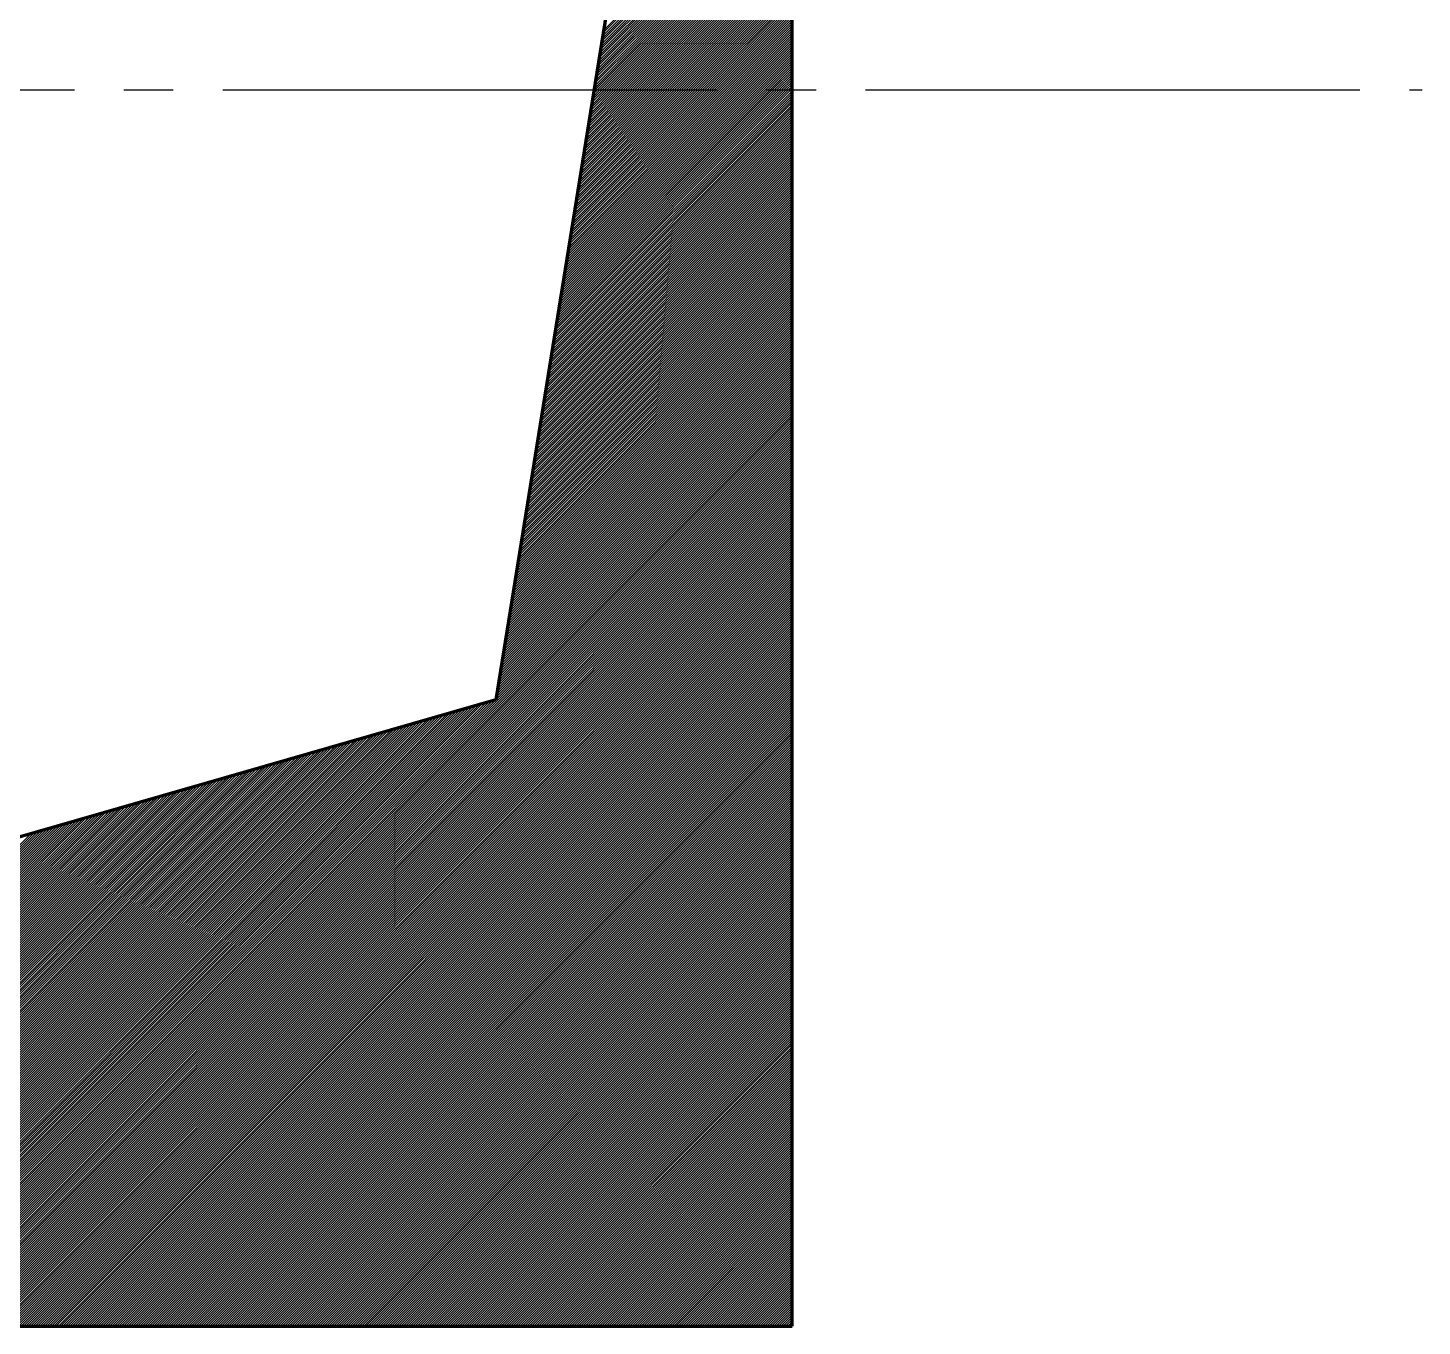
# Model space of a CAD drawing. Header units: millimetres. Extents: x -14850 to 14850, y -10500 to 10500.
# Drawn here: x -10658.8 to -10574.2, y -4525.2 to -4446.4 of the extents above; entities that cross this region are included whole.
import ezdxf

# ---------------------------------------------------------------- set-up
doc = ezdxf.new("R2010")
doc.units = ezdxf.units.MM
doc.linetypes.add('EB_DASHDOT', pattern=[39, 30, -3, 3, -3])
for name, color, linetype, lineweight in [('CAXA0', 7, 'Continuous', 70), ('CAXA1', 1, 'EB_DASHDOT', 25), ('CAXA5', 4, 'Continuous', 25)]:
    doc.layers.add(name, color=color, linetype=linetype, lineweight=lineweight)

# ---------------------------------------------------------------- blocks, each defined once
blk = doc.blocks.new('CAXBLOCK843')
at = {"layer": 'CAXA0', "color": 0, "linetype": 'Continuous', "lineweight": 25}
for p, q in [((-10623.863, -4446.72), (-10612.378, -4435.234)), ((-10623.836, -4446.552), (-10612.378, -4435.093)), ((-10624.026, -4447.731), (-10612.378, -4436.083)), ((-10623.999, -4447.562), (-10612.378, -4435.942)), ((-10623.972, -4447.394), (-10612.378, -4435.8)), ((-10623.944, -4447.225), (-10612.378, -4435.659)), ((-10623.917, -4447.057), (-10612.378, -4435.517)), ((-10623.89, -4446.888), (-10612.378, -4435.376)), ((-10624.188, -4448.741), (-10612.378, -4436.931)), ((-10624.161, -4448.573), (-10612.378, -4436.79)), ((-10624.134, -4448.405), (-10612.378, -4436.649)), ((-10624.107, -4448.236), (-10612.378, -4436.507)), ((-10624.08, -4448.068), (-10612.378, -4436.366)), ((-10624.053, -4447.899), (-10612.378, -4436.224)), ((-10624.35, -4449.752), (-10612.378, -4437.78)), ((-10624.323, -4449.584), (-10612.378, -4437.639)), ((-10624.296, -4449.415), (-10612.378, -4437.497)), ((-10624.269, -4449.247), (-10612.378, -4437.356)), ((-10624.242, -4449.078), (-10612.378, -4437.214)), ((-10624.215, -4448.91), (-10612.378, -4437.073)), ((-10624.404, -4450.089), (-10612.378, -4438.063)), ((-10624.377, -4449.921), (-10612.378, -4437.921)), ((-10624.337, -4450.163), (-10612.378, -4438.204)), ((-10624.195, -4450.163), (-10612.378, -4438.346)), ((-10624.054, -4450.163), (-10612.378, -4438.487)), ((-10623.912, -4450.163), (-10612.378, -4438.629)), ((-10623.771, -4450.163), (-10612.378, -4438.77)), ((-10623.629, -4450.163), (-10612.378, -4438.911)), ((-10623.488, -4450.163), (-10612.378, -4439.053)), ((-10623.347, -4450.163), (-10612.378, -4439.194)), ((-10623.205, -4450.163), (-10612.378, -4439.336)), ((-10623.064, -4450.163), (-10612.378, -4439.477)), ((-10622.922, -4450.163), (-10612.378, -4439.618)), ((-10622.781, -4450.163), (-10612.378, -4439.76)), ((-10622.64, -4450.163), (-10612.378, -4439.901)), ((-10622.498, -4450.163), (-10612.378, -4440.043)), ((-10622.357, -4450.163), (-10612.378, -4440.184)), ((-10622.215, -4450.163), (-10612.378, -4440.326)), ((-10622.074, -4450.163), (-10612.378, -4440.467)), ((-10621.932, -4450.163), (-10612.378, -4440.608)), ((-10621.791, -4450.163), (-10612.378, -4440.75)), ((-10621.65, -4450.163), (-10612.378, -4440.891)), ((-10621.508, -4450.163), (-10612.378, -4441.033)), ((-10621.367, -4450.163), (-10612.378, -4441.174)), ((-10621.225, -4450.163), (-10612.378, -4441.316)), ((-10621.084, -4450.163), (-10612.378, -4441.457)), ((-10620.942, -4450.163), (-10612.378, -4441.598)), ((-10620.801, -4450.163), (-10612.378, -4441.74)), ((-10620.66, -4450.163), (-10612.378, -4441.881)), ((-10620.518, -4450.163), (-10612.378, -4442.023)), ((-10620.377, -4450.163), (-10612.378, -4442.164)), ((-10620.235, -4450.163), (-10612.378, -4442.305)), ((-10620.094, -4450.163), (-10612.378, -4442.447)), ((-10619.953, -4450.163), (-10612.378, -4442.588)), ((-10619.811, -4450.163), (-10612.378, -4442.73)), ((-10619.67, -4450.163), (-10612.378, -4442.871)), ((-10619.528, -4450.163), (-10612.378, -4443.013)), ((-10619.387, -4450.163), (-10612.378, -4443.154)), ((-10619.245, -4450.163), (-10612.378, -4443.295)), ((-10619.104, -4450.163), (-10612.378, -4443.437)), ((-10618.963, -4450.163), (-10612.378, -4443.578)), ((-10618.821, -4450.163), (-10612.378, -4443.72)), ((-10618.68, -4450.163), (-10612.378, -4443.861)), ((-10618.538, -4450.163), (-10612.378, -4444.003)), ((-10618.397, -4450.163), (-10612.378, -4444.144)), ((-10618.255, -4450.163), (-10612.378, -4444.285)), ((-10618.114, -4450.163), (-10612.378, -4444.427)), ((-10617.973, -4450.163), (-10612.378, -4444.568)), ((-10617.831, -4450.163), (-10612.378, -4444.71)), ((-10617.69, -4450.163), (-10612.378, -4444.851)), ((-10617.548, -4450.163), (-10612.378, -4444.992)), ((-10617.407, -4450.163), (-10612.378, -4445.134)), ((-10617.266, -4450.163), (-10612.378, -4445.275)), ((-10617.124, -4450.163), (-10612.378, -4445.417)), ((-10616.983, -4450.163), (-10612.378, -4445.558)), ((-10616.841, -4450.163), (-10612.378, -4445.7)), ((-10616.7, -4450.163), (-10612.378, -4445.841)), ((-10616.558, -4450.163), (-10612.378, -4445.982)), ((-10616.417, -4450.163), (-10612.378, -4446.124)), ((-10616.276, -4450.163), (-10612.378, -4446.265)), ((-10616.134, -4450.163), (-10612.378, -4446.407)), ((-10615.993, -4450.163), (-10612.378, -4446.548)), ((-10615.851, -4450.163), (-10612.378, -4446.69)), ((-10615.71, -4450.163), (-10612.378, -4446.831)), ((-10615.568, -4450.163), (-10612.378, -4446.972)), ((-10615.427, -4450.163), (-10612.378, -4447.114)), ((-10615.286, -4450.163), (-10612.378, -4447.255)), ((-10615.144, -4450.163), (-10612.378, -4447.397)), ((-10615.003, -4450.163), (-10612.378, -4447.538)), ((-10614.861, -4450.163), (-10612.378, -4447.679)), ((-10614.72, -4450.163), (-10612.378, -4447.821)), ((-10614.579, -4450.163), (-10612.378, -4447.962)), ((-10614.437, -4450.163), (-10612.378, -4448.104)), ((-10614.296, -4450.163), (-10612.378, -4448.245)), ((-10614.154, -4450.163), (-10612.378, -4448.387)), ((-10614.013, -4450.163), (-10612.378, -4448.528)), ((-10613.871, -4450.163), (-10612.378, -4448.669)), ((-10613.73, -4450.163), (-10612.378, -4448.811)), ((-10613.589, -4450.163), (-10612.378, -4448.952)), ((-10613.447, -4450.163), (-10612.378, -4449.094)), ((-10613.306, -4450.163), (-10612.378, -4449.235)), ((-10613.164, -4450.163), (-10612.378, -4449.377)), ((-10613.023, -4450.163), (-10612.378, -4449.518)), ((-10626.757, -4464.745), (-10612.378, -4450.366)), ((-10626.73, -4464.577), (-10612.378, -4450.225)), ((-10626.703, -4464.408), (-10612.457, -4450.163)), ((-10626.675, -4464.24), (-10612.599, -4450.163)), ((-10626.648, -4464.071), (-10612.74, -4450.163)), ((-10626.621, -4463.903), (-10612.881, -4450.163)), ((-10626.594, -4463.735), (-10613.023, -4450.163)), ((-10626.567, -4463.566), (-10613.164, -4450.163)), ((-10626.54, -4463.398), (-10613.306, -4450.163)), ((-10626.513, -4463.229), (-10613.447, -4450.163)), ((-10626.486, -4463.061), (-10613.589, -4450.163)), ((-10626.459, -4462.892), (-10613.73, -4450.163)), ((-10626.432, -4462.724), (-10613.871, -4450.163)), ((-10626.405, -4462.555), (-10614.013, -4450.163)), ((-10626.378, -4462.387), (-10614.154, -4450.163)), ((-10626.351, -4462.218), (-10614.296, -4450.163)), ((-10626.324, -4462.05), (-10614.437, -4450.163)), ((-10626.297, -4461.881), (-10614.579, -4450.163)), ((-10626.27, -4461.713), (-10614.72, -4450.163)), ((-10626.243, -4461.545), (-10614.861, -4450.163)), ((-10626.216, -4461.376), (-10615.003, -4450.163)), ((-10626.189, -4461.208), (-10615.144, -4450.163)), ((-10626.162, -4461.039), (-10615.286, -4450.163)), ((-10626.135, -4460.871), (-10615.427, -4450.163)), ((-10626.108, -4460.702), (-10615.568, -4450.163)), ((-10626.081, -4460.534), (-10615.71, -4450.163)), ((-10626.054, -4460.365), (-10615.851, -4450.163)), ((-10626.027, -4460.197), (-10615.993, -4450.163)), ((-10626, -4460.028), (-10616.134, -4450.163)), ((-10625.972, -4459.86), (-10616.276, -4450.163)), ((-10625.945, -4459.691), (-10616.417, -4450.163)), ((-10625.918, -4459.523), (-10616.558, -4450.163)), ((-10625.891, -4459.355), (-10616.7, -4450.163)), ((-10625.864, -4459.186), (-10616.841, -4450.163)), ((-10625.837, -4459.018), (-10616.983, -4450.163)), ((-10625.81, -4458.849), (-10617.124, -4450.163)), ((-10625.783, -4458.681), (-10617.266, -4450.163)), ((-10625.756, -4458.512), (-10617.407, -4450.163)), ((-10625.729, -4458.344), (-10617.548, -4450.163)), ((-10625.702, -4458.175), (-10617.69, -4450.163)), ((-10625.675, -4458.007), (-10617.831, -4450.163)), ((-10625.648, -4457.838), (-10617.973, -4450.163)), ((-10625.621, -4457.67), (-10618.114, -4450.163)), ((-10625.594, -4457.501), (-10618.255, -4450.163)), ((-10625.567, -4457.333), (-10618.397, -4450.163)), ((-10625.54, -4457.165), (-10618.538, -4450.163)), ((-10625.513, -4456.996), (-10618.68, -4450.163)), ((-10625.486, -4456.828), (-10618.821, -4450.163)), ((-10625.459, -4456.659), (-10618.963, -4450.163)), ((-10625.432, -4456.491), (-10619.104, -4450.163)), ((-10625.405, -4456.322), (-10619.245, -4450.163)), ((-10625.378, -4456.154), (-10619.387, -4450.163)), ((-10625.351, -4455.985), (-10619.528, -4450.163)), ((-10625.324, -4455.817), (-10619.67, -4450.163)), ((-10625.296, -4455.648), (-10619.811, -4450.163)), ((-10625.269, -4455.48), (-10619.953, -4450.163)), ((-10625.242, -4455.311), (-10620.094, -4450.163)), ((-10625.215, -4455.143), (-10620.235, -4450.163)), ((-10625.188, -4454.975), (-10620.377, -4450.163)), ((-10625.161, -4454.806), (-10620.518, -4450.163)), ((-10625.134, -4454.638), (-10620.66, -4450.163)), ((-10625.107, -4454.469), (-10620.801, -4450.163)), ((-10625.08, -4454.301), (-10620.942, -4450.163)), ((-10625.053, -4454.132), (-10621.084, -4450.163)), ((-10625.026, -4453.964), (-10621.225, -4450.163)), ((-10624.999, -4453.795), (-10621.367, -4450.163)), ((-10624.972, -4453.627), (-10621.508, -4450.163)), ((-10624.945, -4453.458), (-10621.65, -4450.163)), ((-10624.918, -4453.29), (-10621.791, -4450.163)), ((-10624.891, -4453.121), (-10621.932, -4450.163)), ((-10624.864, -4452.953), (-10622.074, -4450.163)), ((-10624.837, -4452.785), (-10622.215, -4450.163)), ((-10624.81, -4452.616), (-10622.357, -4450.163)), ((-10624.783, -4452.448), (-10622.498, -4450.163)), ((-10624.756, -4452.279), (-10622.64, -4450.163)), ((-10624.729, -4452.111), (-10622.781, -4450.163)), ((-10624.702, -4451.942), (-10622.922, -4450.163)), ((-10624.675, -4451.774), (-10623.064, -4450.163)), ((-10624.648, -4451.605), (-10623.205, -4450.163)), ((-10624.62, -4451.437), (-10623.347, -4450.163)), ((-10624.593, -4451.268), (-10623.488, -4450.163)), ((-10624.566, -4451.1), (-10623.629, -4450.163)), ((-10624.539, -4450.931), (-10623.771, -4450.163)), ((-10624.512, -4450.763), (-10623.912, -4450.163)), ((-10624.485, -4450.595), (-10624.054, -4450.163)), ((-10624.458, -4450.426), (-10624.195, -4450.163)), ((-10624.431, -4450.258), (-10624.337, -4450.163)), ((-10612.881, -4450.163), (-10612.378, -4449.659)), ((-10612.74, -4450.163), (-10612.378, -4449.801)), ((-10612.599, -4450.163), (-10612.378, -4449.942)), ((-10612.457, -4450.163), (-10612.378, -4450.084)), ((-10626.919, -4465.756), (-10612.378, -4451.215)), ((-10626.892, -4465.588), (-10612.378, -4451.074)), ((-10626.865, -4465.419), (-10612.378, -4450.932)), ((-10626.838, -4465.251), (-10612.378, -4450.791)), ((-10626.811, -4465.082), (-10612.378, -4450.649)), ((-10626.784, -4464.914), (-10612.378, -4450.508)), ((-10627.081, -4466.767), (-10612.378, -4452.064)), ((-10627.054, -4466.598), (-10612.378, -4451.922)), ((-10627.027, -4466.43), (-10612.378, -4451.781)), ((-10627, -4466.261), (-10612.378, -4451.639)), ((-10626.973, -4466.093), (-10612.378, -4451.498)), ((-10626.946, -4465.925), (-10612.378, -4451.356)), ((-10627.243, -4467.778), (-10612.378, -4452.912)), ((-10627.216, -4467.609), (-10612.378, -4452.771)), ((-10627.189, -4467.441), (-10612.378, -4452.629)), ((-10627.162, -4467.272), (-10612.378, -4452.488)), ((-10627.135, -4467.104), (-10612.378, -4452.346)), ((-10627.108, -4466.935), (-10612.378, -4452.205)), ((-10627.406, -4468.788), (-10612.378, -4453.761)), ((-10627.379, -4468.62), (-10612.378, -4453.619)), ((-10627.351, -4468.451), (-10612.378, -4453.478)), ((-10627.324, -4468.283), (-10612.378, -4453.336)), ((-10627.297, -4468.114), (-10612.378, -4453.195)), ((-10627.27, -4467.946), (-10612.378, -4453.054)), ((-10627.568, -4469.799), (-10612.378, -4454.609)), ((-10627.541, -4469.631), (-10612.378, -4454.468)), ((-10627.514, -4469.462), (-10612.378, -4454.326)), ((-10627.487, -4469.294), (-10612.378, -4454.185)), ((-10627.46, -4469.125), (-10612.378, -4454.043)), ((-10627.433, -4468.957), (-10612.378, -4453.902)), ((-10627.73, -4470.81), (-10612.378, -4455.458)), ((-10627.703, -4470.641), (-10612.378, -4455.316)), ((-10627.676, -4470.473), (-10612.378, -4455.175)), ((-10627.649, -4470.304), (-10612.378, -4455.033)), ((-10627.622, -4470.136), (-10612.378, -4454.892)), ((-10627.595, -4469.968), (-10612.378, -4454.751)), ((-10627.892, -4471.821), (-10612.378, -4456.306)), ((-10627.865, -4471.652), (-10612.378, -4456.165)), ((-10627.838, -4471.484), (-10612.378, -4456.023)), ((-10627.811, -4471.315), (-10612.378, -4455.882)), ((-10627.784, -4471.147), (-10612.378, -4455.741)), ((-10627.757, -4470.978), (-10612.378, -4455.599)), ((-10628.055, -4472.831), (-10612.378, -4457.155)), ((-10628.027, -4472.663), (-10612.378, -4457.013)), ((-10628, -4472.494), (-10612.378, -4456.872)), ((-10627.973, -4472.326), (-10612.378, -4456.73)), ((-10627.946, -4472.158), (-10612.378, -4456.589)), ((-10627.919, -4471.989), (-10612.378, -4456.448)), ((-10628.217, -4473.842), (-10612.378, -4458.003)), ((-10628.19, -4473.674), (-10612.378, -4457.862)), ((-10628.163, -4473.505), (-10612.378, -4457.72)), ((-10628.136, -4473.337), (-10612.378, -4457.579)), ((-10628.109, -4473.168), (-10612.378, -4457.438)), ((-10628.082, -4473), (-10612.378, -4457.296)), ((-10628.379, -4474.853), (-10612.378, -4458.852)), ((-10628.352, -4474.684), (-10612.378, -4458.71)), ((-10628.325, -4474.516), (-10612.378, -4458.569)), ((-10628.298, -4474.348), (-10612.378, -4458.428)), ((-10628.271, -4474.179), (-10612.378, -4458.286)), ((-10628.244, -4474.011), (-10612.378, -4458.145)), ((-10628.541, -4475.864), (-10612.378, -4459.7)), ((-10628.514, -4475.695), (-10612.378, -4459.559)), ((-10628.487, -4475.527), (-10612.378, -4459.417)), ((-10628.46, -4475.358), (-10612.378, -4459.276)), ((-10628.433, -4475.19), (-10612.378, -4459.135)), ((-10628.406, -4475.021), (-10612.378, -4458.993)), ((-10628.703, -4476.874), (-10612.378, -4460.549)), ((-10628.676, -4476.706), (-10612.378, -4460.407)), ((-10628.649, -4476.538), (-10612.378, -4460.266)), ((-10628.622, -4476.369), (-10612.378, -4460.125)), ((-10628.595, -4476.201), (-10612.378, -4459.983)), ((-10628.568, -4476.032), (-10612.378, -4459.842)), ((-10628.866, -4477.885), (-10612.378, -4461.397)), ((-10628.839, -4477.717), (-10612.378, -4461.256)), ((-10628.812, -4477.548), (-10612.378, -4461.115)), ((-10628.785, -4477.38), (-10612.378, -4460.973)), ((-10628.758, -4477.211), (-10612.378, -4460.832)), ((-10628.73, -4477.043), (-10612.378, -4460.69)), ((-10629.028, -4478.896), (-10612.378, -4462.246)), ((-10629.001, -4478.728), (-10612.378, -4462.104)), ((-10628.974, -4478.559), (-10612.378, -4461.963)), ((-10628.947, -4478.391), (-10612.378, -4461.822)), ((-10628.92, -4478.222), (-10612.378, -4461.68)), ((-10628.893, -4478.054), (-10612.378, -4461.539)), ((-10629.19, -4479.907), (-10612.378, -4463.094)), ((-10629.163, -4479.738), (-10612.378, -4462.953)), ((-10629.136, -4479.57), (-10612.378, -4462.812)), ((-10629.109, -4479.401), (-10612.378, -4462.67)), ((-10629.082, -4479.233), (-10612.378, -4462.529)), ((-10629.055, -4479.064), (-10612.378, -4462.387)), ((-10629.352, -4480.918), (-10612.378, -4463.943)), ((-10629.325, -4480.749), (-10612.378, -4463.802)), ((-10629.298, -4480.581), (-10612.378, -4463.66)), ((-10629.271, -4480.412), (-10612.378, -4463.519)), ((-10629.244, -4480.244), (-10612.378, -4463.377)), ((-10629.217, -4480.075), (-10612.378, -4463.236)), ((-10629.515, -4481.928), (-10612.378, -4464.791)), ((-10629.488, -4481.76), (-10612.378, -4464.65)), ((-10629.461, -4481.591), (-10612.378, -4464.509)), ((-10629.434, -4481.423), (-10612.378, -4464.367)), ((-10629.406, -4481.254), (-10612.378, -4464.226)), ((-10629.379, -4481.086), (-10612.378, -4464.084)), ((-10629.677, -4482.939), (-10612.378, -4465.64)), ((-10629.65, -4482.771), (-10612.378, -4465.499)), ((-10629.623, -4482.602), (-10612.378, -4465.357)), ((-10629.596, -4482.434), (-10612.378, -4465.216)), ((-10629.569, -4482.265), (-10612.378, -4465.074)), ((-10629.542, -4482.097), (-10612.378, -4464.933)), ((-10629.839, -4483.95), (-10612.378, -4466.489)), ((-10629.812, -4483.781), (-10612.378, -4466.347)), ((-10629.785, -4483.613), (-10612.378, -4466.206)), ((-10629.758, -4483.444), (-10612.378, -4466.064)), ((-10629.731, -4483.276), (-10612.378, -4465.923)), ((-10629.704, -4483.108), (-10612.378, -4465.781)), ((-10630.001, -4484.961), (-10612.378, -4467.337)), ((-10629.974, -4484.792), (-10612.378, -4467.196)), ((-10629.947, -4484.624), (-10612.378, -4467.054)), ((-10629.92, -4484.455), (-10612.378, -4466.913)), ((-10629.893, -4484.287), (-10612.378, -4466.771)), ((-10629.866, -4484.118), (-10612.378, -4466.63)), ((-10630.164, -4485.971), (-10612.378, -4468.186)), ((-10630.137, -4485.803), (-10612.378, -4468.044)), ((-10630.11, -4485.634), (-10612.378, -4467.903)), ((-10630.082, -4485.466), (-10612.378, -4467.761)), ((-10630.055, -4485.298), (-10612.378, -4467.62)), ((-10630.028, -4485.129), (-10612.378, -4467.478)), ((-10630.326, -4486.982), (-10612.378, -4469.034)), ((-10630.299, -4486.814), (-10612.378, -4468.893)), ((-10630.272, -4486.645), (-10612.378, -4468.751)), ((-10630.245, -4486.477), (-10612.378, -4468.61)), ((-10630.218, -4486.308), (-10612.378, -4468.468)), ((-10630.191, -4486.14), (-10612.378, -4468.327)), ((-10668.224, -4525.163), (-10612.378, -4469.317)), ((-10668.082, -4525.163), (-10612.378, -4469.458)), ((-10667.941, -4525.163), (-10612.378, -4469.6)), ((-10667.8, -4525.163), (-10612.378, -4469.741)), ((-10667.658, -4525.163), (-10612.378, -4469.883)), ((-10630.353, -4487.151), (-10612.378, -4469.176)), ((-10667.517, -4525.163), (-10612.378, -4470.024)), ((-10667.375, -4525.163), (-10612.378, -4470.165)), ((-10667.234, -4525.163), (-10612.378, -4470.307)), ((-10667.093, -4525.163), (-10612.378, -4470.448)), ((-10666.951, -4525.163), (-10612.378, -4470.59)), ((-10666.81, -4525.163), (-10612.378, -4470.731)), ((-10666.668, -4525.163), (-10612.378, -4470.873)), ((-10666.527, -4525.163), (-10612.378, -4471.014)), ((-10666.385, -4525.163), (-10612.378, -4471.155)), ((-10666.244, -4525.163), (-10612.378, -4471.297)), ((-10666.103, -4525.163), (-10612.378, -4471.438)), ((-10665.961, -4525.163), (-10612.378, -4471.58)), ((-10665.82, -4525.163), (-10612.378, -4471.721)), ((-10665.678, -4525.163), (-10612.378, -4471.863)), ((-10665.537, -4525.163), (-10612.378, -4472.004)), ((-10665.395, -4525.163), (-10612.378, -4472.145)), ((-10665.254, -4525.163), (-10612.378, -4472.287)), ((-10665.113, -4525.163), (-10612.378, -4472.428)), ((-10664.971, -4525.163), (-10612.378, -4472.57)), ((-10664.83, -4525.163), (-10612.378, -4472.711)), ((-10664.688, -4525.163), (-10612.378, -4472.852)), ((-10664.547, -4525.163), (-10612.378, -4472.994)), ((-10664.405, -4525.163), (-10612.378, -4473.135)), ((-10664.264, -4525.163), (-10612.378, -4473.277)), ((-10664.123, -4525.163), (-10612.378, -4473.418)), ((-10663.981, -4525.163), (-10612.378, -4473.56)), ((-10663.84, -4525.163), (-10612.378, -4473.701)), ((-10663.698, -4525.163), (-10612.378, -4473.842)), ((-10663.557, -4525.163), (-10612.378, -4473.984)), ((-10663.416, -4525.163), (-10612.378, -4474.125)), ((-10663.274, -4525.163), (-10612.378, -4474.267)), ((-10663.133, -4525.163), (-10612.378, -4474.408)), ((-10662.991, -4525.163), (-10612.378, -4474.55)), ((-10662.85, -4525.163), (-10612.378, -4474.691)), ((-10662.708, -4525.163), (-10612.378, -4474.832)), ((-10662.567, -4525.163), (-10612.378, -4474.974)), ((-10662.426, -4525.163), (-10612.378, -4475.115)), ((-10662.284, -4525.163), (-10612.378, -4475.257)), ((-10662.143, -4525.163), (-10612.378, -4475.398)), ((-10662.001, -4525.163), (-10612.378, -4475.539)), ((-10661.86, -4525.163), (-10612.378, -4475.681)), ((-10661.718, -4525.163), (-10612.378, -4475.822)), ((-10661.577, -4525.163), (-10612.378, -4475.964)), ((-10661.436, -4525.163), (-10612.378, -4476.105)), ((-10661.294, -4525.163), (-10612.378, -4476.247)), ((-10661.153, -4525.163), (-10612.378, -4476.388)), ((-10661.011, -4525.163), (-10612.378, -4476.529)), ((-10660.87, -4525.163), (-10612.378, -4476.671)), ((-10660.729, -4525.163), (-10612.378, -4476.812)), ((-10660.587, -4525.163), (-10612.378, -4476.954)), ((-10660.446, -4525.163), (-10612.378, -4477.095)), ((-10660.304, -4525.163), (-10612.378, -4477.237)), ((-10660.163, -4525.163), (-10612.378, -4477.378)), ((-10660.021, -4525.163), (-10612.378, -4477.519)), ((-10659.88, -4525.163), (-10612.378, -4477.661)), ((-10659.739, -4525.163), (-10612.378, -4477.802)), ((-10659.597, -4525.163), (-10612.378, -4477.944)), ((-10659.456, -4525.163), (-10612.378, -4478.085)), ((-10659.314, -4525.163), (-10612.378, -4478.227)), ((-10659.173, -4525.163), (-10612.378, -4478.368)), ((-10659.031, -4525.163), (-10612.378, -4478.509)), ((-10658.89, -4525.163), (-10612.378, -4478.651)), ((-10658.749, -4525.163), (-10612.378, -4478.792)), ((-10658.607, -4525.163), (-10612.378, -4478.934)), ((-10658.466, -4525.163), (-10612.378, -4479.075)), ((-10658.324, -4525.163), (-10612.378, -4479.216)), ((-10658.183, -4525.163), (-10612.378, -4479.358)), ((-10658.042, -4525.163), (-10612.378, -4479.499)), ((-10657.9, -4525.163), (-10612.378, -4479.641)), ((-10657.759, -4525.163), (-10612.378, -4479.782)), ((-10657.617, -4525.163), (-10612.378, -4479.924)), ((-10657.476, -4525.163), (-10612.378, -4480.065)), ((-10657.334, -4525.163), (-10612.378, -4480.206)), ((-10657.193, -4525.163), (-10612.378, -4480.348)), ((-10657.052, -4525.163), (-10612.378, -4480.489)), ((-10656.91, -4525.163), (-10612.378, -4480.631)), ((-10656.769, -4525.163), (-10612.378, -4480.772)), ((-10656.627, -4525.163), (-10612.378, -4480.914)), ((-10656.486, -4525.163), (-10612.378, -4481.055)), ((-10656.344, -4525.163), (-10612.378, -4481.196)), ((-10656.203, -4525.163), (-10612.378, -4481.338)), ((-10656.062, -4525.163), (-10612.378, -4481.479)), ((-10655.92, -4525.163), (-10612.378, -4481.621)), ((-10655.779, -4525.163), (-10612.378, -4481.762)), ((-10655.637, -4525.163), (-10612.378, -4481.903)), ((-10655.496, -4525.163), (-10612.378, -4482.045)), ((-10655.355, -4525.163), (-10612.378, -4482.186)), ((-10655.213, -4525.163), (-10612.378, -4482.328)), ((-10655.072, -4525.163), (-10612.378, -4482.469)), ((-10654.93, -4525.163), (-10612.378, -4482.611)), ((-10654.789, -4525.163), (-10612.378, -4482.752)), ((-10654.647, -4525.163), (-10612.378, -4482.893)), ((-10654.506, -4525.163), (-10612.378, -4483.035)), ((-10654.365, -4525.163), (-10612.378, -4483.176)), ((-10654.223, -4525.163), (-10612.378, -4483.318)), ((-10654.082, -4525.163), (-10612.378, -4483.459)), ((-10653.94, -4525.163), (-10612.378, -4483.601)), ((-10653.799, -4525.163), (-10612.378, -4483.742)), ((-10653.657, -4525.163), (-10612.378, -4483.883)), ((-10653.516, -4525.163), (-10612.378, -4484.025)), ((-10653.375, -4525.163), (-10612.378, -4484.166)), ((-10653.233, -4525.163), (-10612.378, -4484.308)), ((-10653.092, -4525.163), (-10612.378, -4484.449)), ((-10652.95, -4525.163), (-10612.378, -4484.59)), ((-10652.809, -4525.163), (-10612.378, -4484.732)), ((-10652.668, -4525.163), (-10612.378, -4484.873)), ((-10652.526, -4525.163), (-10612.378, -4485.015)), ((-10652.385, -4525.163), (-10612.378, -4485.156)), ((-10652.243, -4525.163), (-10612.378, -4485.298)), ((-10652.102, -4525.163), (-10612.378, -4485.439)), ((-10651.96, -4525.163), (-10612.378, -4485.58)), ((-10651.819, -4525.163), (-10612.378, -4485.722)), ((-10651.678, -4525.163), (-10612.378, -4485.863)), ((-10651.536, -4525.163), (-10612.378, -4486.005)), ((-10651.395, -4525.163), (-10612.378, -4486.146)), ((-10651.253, -4525.163), (-10612.378, -4486.288)), ((-10651.112, -4525.163), (-10612.378, -4486.429)), ((-10650.97, -4525.163), (-10612.378, -4486.57)), ((-10650.829, -4525.163), (-10612.378, -4486.712)), ((-10650.688, -4525.163), (-10612.378, -4486.853)), ((-10669.638, -4525.163), (-10632.157, -4487.682)), ((-10669.497, -4525.163), (-10631.958, -4487.625)), ((-10669.355, -4525.163), (-10631.76, -4487.568)), ((-10669.214, -4525.163), (-10631.561, -4487.51)), ((-10669.072, -4525.163), (-10631.363, -4487.453)), ((-10668.931, -4525.163), (-10631.164, -4487.396)), ((-10668.79, -4525.163), (-10630.965, -4487.339)), ((-10668.648, -4525.163), (-10630.767, -4487.282)), ((-10668.507, -4525.163), (-10630.568, -4487.225)), ((-10668.365, -4525.163), (-10630.37, -4487.167)), ((-10650.546, -4525.163), (-10612.378, -4486.995)), ((-10650.405, -4525.163), (-10612.378, -4487.136)), ((-10650.263, -4525.163), (-10612.378, -4487.277)), ((-10650.122, -4525.163), (-10612.378, -4487.419)), ((-10649.981, -4525.163), (-10612.378, -4487.56)), ((-10649.839, -4525.163), (-10612.378, -4487.702)), ((-10671.759, -4525.163), (-10635.136, -4488.539)), ((-10671.618, -4525.163), (-10634.937, -4488.482)), ((-10671.477, -4525.163), (-10634.738, -4488.425)), ((-10671.335, -4525.163), (-10634.54, -4488.368)), ((-10671.194, -4525.163), (-10634.341, -4488.311)), ((-10671.052, -4525.163), (-10634.143, -4488.253)), ((-10670.911, -4525.163), (-10633.944, -4488.196)), ((-10670.769, -4525.163), (-10633.746, -4488.139)), ((-10670.628, -4525.163), (-10633.547, -4488.082)), ((-10670.487, -4525.163), (-10633.348, -4488.025)), ((-10670.345, -4525.163), (-10633.15, -4487.968)), ((-10670.204, -4525.163), (-10632.951, -4487.91)), ((-10670.062, -4525.163), (-10632.753, -4487.853)), ((-10669.921, -4525.163), (-10632.554, -4487.796)), ((-10669.78, -4525.163), (-10632.356, -4487.739)), ((-10649.698, -4525.163), (-10612.378, -4487.843)), ((-10649.556, -4525.163), (-10612.378, -4487.985)), ((-10649.415, -4525.163), (-10612.378, -4488.126)), ((-10649.273, -4525.163), (-10612.378, -4488.267)), ((-10649.132, -4525.163), (-10612.378, -4488.409)), ((-10648.991, -4525.163), (-10612.378, -4488.55)), ((-10673.881, -4525.163), (-10638.114, -4489.397)), ((-10673.739, -4525.163), (-10637.916, -4489.339)), ((-10673.598, -4525.163), (-10637.717, -4489.282)), ((-10673.456, -4525.163), (-10637.519, -4489.225)), ((-10673.315, -4525.163), (-10637.32, -4489.168)), ((-10673.174, -4525.163), (-10637.121, -4489.111)), ((-10673.032, -4525.163), (-10636.923, -4489.054)), ((-10672.891, -4525.163), (-10636.724, -4488.996)), ((-10672.749, -4525.163), (-10636.526, -4488.939)), ((-10672.608, -4525.163), (-10636.327, -4488.882)), ((-10672.467, -4525.163), (-10636.128, -4488.825)), ((-10672.325, -4525.163), (-10635.93, -4488.768)), ((-10672.184, -4525.163), (-10635.731, -4488.711)), ((-10672.042, -4525.163), (-10635.533, -4488.654)), ((-10671.901, -4525.163), (-10635.334, -4488.596)), ((-10648.849, -4525.163), (-10612.378, -4488.692)), ((-10648.708, -4525.163), (-10612.378, -4488.833)), ((-10648.566, -4525.163), (-10612.378, -4488.975)), ((-10648.425, -4525.163), (-10612.378, -4489.116)), ((-10648.283, -4525.163), (-10612.378, -4489.257)), ((-10648.142, -4525.163), (-10612.378, -4489.399)), ((-10675.861, -4525.163), (-10640.894, -4490.197)), ((-10675.719, -4525.163), (-10640.696, -4490.14)), ((-10675.578, -4525.163), (-10640.497, -4490.082)), ((-10675.436, -4525.163), (-10640.299, -4490.025)), ((-10675.295, -4525.163), (-10640.1, -4489.968)), ((-10675.154, -4525.163), (-10639.901, -4489.911)), ((-10675.012, -4525.163), (-10639.703, -4489.854)), ((-10674.871, -4525.163), (-10639.504, -4489.797)), ((-10674.729, -4525.163), (-10639.306, -4489.739)), ((-10674.588, -4525.163), (-10639.107, -4489.682)), ((-10674.446, -4525.163), (-10638.909, -4489.625)), ((-10674.305, -4525.163), (-10638.71, -4489.568)), ((-10674.164, -4525.163), (-10638.511, -4489.511)), ((-10674.022, -4525.163), (-10638.313, -4489.454)), ((-10648.001, -4525.163), (-10612.378, -4489.54)), ((-10647.859, -4525.163), (-10612.378, -4489.682)), ((-10647.718, -4525.163), (-10612.378, -4489.823)), ((-10647.576, -4525.163), (-10612.378, -4489.964)), ((-10647.435, -4525.163), (-10612.378, -4490.106)), ((-10647.294, -4525.163), (-10612.378, -4490.247)), ((-10677.982, -4525.163), (-10643.873, -4491.054)), ((-10677.841, -4525.163), (-10643.674, -4490.997)), ((-10677.699, -4525.163), (-10643.476, -4490.94)), ((-10677.558, -4525.163), (-10643.277, -4490.883)), ((-10677.416, -4525.163), (-10643.079, -4490.825)), ((-10677.275, -4525.163), (-10642.88, -4490.768)), ((-10677.133, -4525.163), (-10642.682, -4490.711)), ((-10676.992, -4525.163), (-10642.483, -4490.654)), ((-10676.851, -4525.163), (-10642.284, -4490.597)), ((-10676.709, -4525.163), (-10642.086, -4490.54)), ((-10676.568, -4525.163), (-10641.887, -4490.482)), ((-10676.426, -4525.163), (-10641.689, -4490.425)), ((-10676.285, -4525.163), (-10641.49, -4490.368)), ((-10676.143, -4525.163), (-10641.291, -4490.311)), ((-10676.002, -4525.163), (-10641.093, -4490.254)), ((-10647.152, -4525.163), (-10612.378, -4490.389)), ((-10647.011, -4525.163), (-10612.378, -4490.53)), ((-10646.869, -4525.163), (-10612.378, -4490.672)), ((-10646.728, -4525.163), (-10612.378, -4490.813)), ((-10646.586, -4525.163), (-10612.378, -4490.954)), ((-10646.445, -4525.163), (-10612.378, -4491.096)), ((-10680.103, -4525.163), (-10646.852, -4491.911)), ((-10679.962, -4525.163), (-10646.653, -4491.854)), ((-10679.82, -4525.163), (-10646.455, -4491.797)), ((-10679.679, -4525.163), (-10646.256, -4491.74)), ((-10679.538, -4525.163), (-10646.057, -4491.683)), ((-10679.396, -4525.163), (-10645.859, -4491.626)), ((-10679.255, -4525.163), (-10645.66, -4491.568)), ((-10679.113, -4525.163), (-10645.462, -4491.511)), ((-10678.972, -4525.163), (-10645.263, -4491.454)), ((-10678.83, -4525.163), (-10645.064, -4491.397)), ((-10678.689, -4525.163), (-10644.866, -4491.34)), ((-10678.548, -4525.163), (-10644.667, -4491.283)), ((-10678.406, -4525.163), (-10644.469, -4491.226)), ((-10678.265, -4525.163), (-10644.27, -4491.168)), ((-10678.123, -4525.163), (-10644.072, -4491.111)), ((-10646.304, -4525.163), (-10612.378, -4491.237)), ((-10646.162, -4525.163), (-10612.378, -4491.379)), ((-10646.021, -4525.163), (-10612.378, -4491.52)), ((-10645.879, -4525.163), (-10612.378, -4491.662)), ((-10645.738, -4525.163), (-10612.378, -4491.803)), ((-10682.225, -4525.163), (-10649.83, -4492.769)), ((-10682.083, -4525.163), (-10649.632, -4492.712)), ((-10681.942, -4525.163), (-10649.433, -4492.654)), ((-10681.8, -4525.163), (-10649.235, -4492.597)), ((-10681.659, -4525.163), (-10649.036, -4492.54)), ((-10681.517, -4525.163), (-10648.837, -4492.483)), ((-10681.376, -4525.163), (-10648.639, -4492.426)), ((-10681.235, -4525.163), (-10648.44, -4492.369)), ((-10681.093, -4525.163), (-10648.242, -4492.311)), ((-10680.952, -4525.163), (-10648.043, -4492.254)), ((-10680.81, -4525.163), (-10647.845, -4492.197)), ((-10680.669, -4525.163), (-10647.646, -4492.14)), ((-10680.528, -4525.163), (-10647.447, -4492.083)), ((-10680.386, -4525.163), (-10647.249, -4492.026)), ((-10680.245, -4525.163), (-10647.05, -4491.969)), ((-10645.596, -4525.163), (-10612.378, -4491.944)), ((-10645.455, -4525.163), (-10612.378, -4492.086)), ((-10645.314, -4525.163), (-10612.378, -4492.227)), ((-10645.172, -4525.163), (-10612.378, -4492.369)), ((-10645.031, -4525.163), (-10612.378, -4492.51)), ((-10644.889, -4525.163), (-10612.378, -4492.651)), ((-10684.346, -4525.163), (-10652.809, -4493.626)), ((-10684.204, -4525.163), (-10652.61, -4493.569)), ((-10684.063, -4525.163), (-10652.412, -4493.512)), ((-10683.922, -4525.163), (-10652.213, -4493.455)), ((-10683.78, -4525.163), (-10652.015, -4493.397)), ((-10683.639, -4525.163), (-10651.816, -4493.34)), ((-10683.497, -4525.163), (-10651.618, -4493.283)), ((-10683.356, -4525.163), (-10651.419, -4493.226)), ((-10683.215, -4525.163), (-10651.22, -4493.169)), ((-10683.073, -4525.163), (-10651.022, -4493.112)), ((-10682.932, -4525.163), (-10650.823, -4493.055)), ((-10682.79, -4525.163), (-10650.625, -4492.997)), ((-10682.649, -4525.163), (-10650.426, -4492.94)), ((-10682.507, -4525.163), (-10650.227, -4492.883)), ((-10682.366, -4525.163), (-10650.029, -4492.826)), ((-10644.748, -4525.163), (-10612.378, -4492.793)), ((-10644.607, -4525.163), (-10612.378, -4492.934)), ((-10644.465, -4525.163), (-10612.378, -4493.076)), ((-10644.324, -4525.163), (-10612.378, -4493.217)), ((-10644.182, -4525.163), (-10612.378, -4493.359)), ((-10644.041, -4525.163), (-10612.378, -4493.5)), ((-10686.326, -4525.163), (-10655.589, -4494.426)), ((-10686.184, -4525.163), (-10655.39, -4494.369)), ((-10686.043, -4525.163), (-10655.192, -4494.312)), ((-10685.902, -4525.163), (-10654.993, -4494.255)), ((-10685.76, -4525.163), (-10654.795, -4494.198)), ((-10685.619, -4525.163), (-10654.596, -4494.14)), ((-10685.477, -4525.163), (-10654.398, -4494.083)), ((-10685.336, -4525.163), (-10654.199, -4494.026)), ((-10685.194, -4525.163), (-10654, -4493.969)), ((-10685.053, -4525.163), (-10653.802, -4493.912)), ((-10684.912, -4525.163), (-10653.603, -4493.855)), ((-10684.77, -4525.163), (-10653.405, -4493.798)), ((-10684.629, -4525.163), (-10653.206, -4493.74)), ((-10684.487, -4525.163), (-10653.008, -4493.683)), ((-10643.899, -4525.163), (-10612.378, -4493.641)), ((-10643.758, -4525.163), (-10612.378, -4493.783)), ((-10643.617, -4525.163), (-10612.378, -4493.924)), ((-10643.475, -4525.163), (-10612.378, -4494.066)), ((-10643.334, -4525.163), (-10612.378, -4494.207)), ((-10643.192, -4525.163), (-10612.378, -4494.349)), ((-10687.378, -4525.084), (-10657.178, -4494.884)), ((-10687.378, -4524.942), (-10657.376, -4494.941)), ((-10687.378, -4524.801), (-10657.575, -4494.998)), ((-10687.378, -4524.659), (-10657.773, -4495.055)), ((-10687.378, -4524.518), (-10657.972, -4495.112)), ((-10687.378, -4524.377), (-10658.171, -4495.169)), ((-10687.378, -4524.235), (-10658.369, -4495.226)), ((-10687.378, -4524.094), (-10658.568, -4495.284)), ((-10687.316, -4525.163), (-10656.979, -4494.826)), ((-10687.174, -4525.163), (-10656.781, -4494.769)), ((-10687.033, -4525.163), (-10656.582, -4494.712)), ((-10686.891, -4525.163), (-10656.383, -4494.655)), ((-10686.75, -4525.163), (-10656.185, -4494.598)), ((-10686.609, -4525.163), (-10655.986, -4494.541)), ((-10686.467, -4525.163), (-10655.788, -4494.483)), ((-10643.051, -4525.163), (-10612.378, -4494.49)), ((-10642.909, -4525.163), (-10612.378, -4494.631)), ((-10642.768, -4525.163), (-10612.378, -4494.773)), ((-10642.627, -4525.163), (-10612.378, -4494.914)), ((-10642.485, -4525.163), (-10612.378, -4495.056)), ((-10642.344, -4525.163), (-10612.378, -4495.197)), ((-10642.202, -4525.163), (-10612.378, -4495.338)), ((-10642.061, -4525.163), (-10612.378, -4495.48)), ((-10641.92, -4525.163), (-10612.378, -4495.621)), ((-10641.778, -4525.163), (-10612.378, -4495.763)), ((-10641.637, -4525.163), (-10612.378, -4495.904)), ((-10641.495, -4525.163), (-10612.378, -4496.046)), ((-10641.354, -4525.163), (-10612.378, -4496.187)), ((-10641.212, -4525.163), (-10612.378, -4496.328)), ((-10641.071, -4525.163), (-10612.378, -4496.47)), ((-10640.93, -4525.163), (-10612.378, -4496.611)), ((-10640.788, -4525.163), (-10612.378, -4496.753)), ((-10640.647, -4525.163), (-10612.378, -4496.894)), ((-10640.505, -4525.163), (-10612.378, -4497.036)), ((-10640.364, -4525.163), (-10612.378, -4497.177)), ((-10640.222, -4525.163), (-10612.378, -4497.318)), ((-10640.081, -4525.163), (-10612.378, -4497.46)), ((-10639.94, -4525.163), (-10612.378, -4497.601)), ((-10639.798, -4525.163), (-10612.378, -4497.743)), ((-10639.657, -4525.163), (-10612.378, -4497.884)), ((-10639.515, -4525.163), (-10612.378, -4498.025)), ((-10639.374, -4525.163), (-10612.378, -4498.167)), ((-10639.232, -4525.163), (-10612.378, -4498.308)), ((-10639.091, -4525.163), (-10612.378, -4498.45)), ((-10638.95, -4525.163), (-10612.378, -4498.591)), ((-10638.808, -4525.163), (-10612.378, -4498.733)), ((-10638.667, -4525.163), (-10612.378, -4498.874)), ((-10638.525, -4525.163), (-10612.378, -4499.015)), ((-10638.384, -4525.163), (-10612.378, -4499.157)), ((-10638.243, -4525.163), (-10612.378, -4499.298)), ((-10638.101, -4525.163), (-10612.378, -4499.44)), ((-10637.96, -4525.163), (-10612.378, -4499.581)), ((-10637.818, -4525.163), (-10612.378, -4499.723)), ((-10637.677, -4525.163), (-10612.378, -4499.864)), ((-10637.535, -4525.163), (-10612.378, -4500.005)), ((-10637.394, -4525.163), (-10612.378, -4500.147)), ((-10637.253, -4525.163), (-10612.378, -4500.288)), ((-10637.111, -4525.163), (-10612.378, -4500.43)), ((-10636.97, -4525.163), (-10612.378, -4500.571)), ((-10636.828, -4525.163), (-10612.378, -4500.712)), ((-10636.687, -4525.163), (-10612.378, -4500.854)), ((-10636.545, -4525.163), (-10612.378, -4500.995)), ((-10636.404, -4525.163), (-10612.378, -4501.137)), ((-10636.263, -4525.163), (-10612.378, -4501.278)), ((-10636.121, -4525.163), (-10612.378, -4501.42)), ((-10635.98, -4525.163), (-10612.378, -4501.561)), ((-10635.838, -4525.163), (-10612.378, -4501.702)), ((-10635.697, -4525.163), (-10612.378, -4501.844)), ((-10635.556, -4525.163), (-10612.378, -4501.985)), ((-10635.414, -4525.163), (-10612.378, -4502.127)), ((-10635.273, -4525.163), (-10612.378, -4502.268)), ((-10635.131, -4525.163), (-10612.378, -4502.41)), ((-10634.99, -4525.163), (-10612.378, -4502.551)), ((-10634.848, -4525.163), (-10612.378, -4502.692)), ((-10634.707, -4525.163), (-10612.378, -4502.834)), ((-10634.566, -4525.163), (-10612.378, -4502.975)), ((-10634.424, -4525.163), (-10612.378, -4503.117)), ((-10634.283, -4525.163), (-10612.378, -4503.258)), ((-10634.141, -4525.163), (-10612.378, -4503.4)), ((-10634, -4525.163), (-10612.378, -4503.541)), ((-10633.858, -4525.163), (-10612.378, -4503.682)), ((-10633.717, -4525.163), (-10612.378, -4503.824)), ((-10633.576, -4525.163), (-10612.378, -4503.965)), ((-10633.434, -4525.163), (-10612.378, -4504.107)), ((-10633.293, -4525.163), (-10612.378, -4504.248)), ((-10633.151, -4525.163), (-10612.378, -4504.389)), ((-10633.01, -4525.163), (-10612.378, -4504.531)), ((-10632.869, -4525.163), (-10612.378, -4504.672)), ((-10632.727, -4525.163), (-10612.378, -4504.814)), ((-10632.586, -4525.163), (-10612.378, -4504.955)), ((-10632.444, -4525.163), (-10612.378, -4505.097)), ((-10632.303, -4525.163), (-10612.378, -4505.238)), ((-10632.161, -4525.163), (-10612.378, -4505.379)), ((-10632.02, -4525.163), (-10612.378, -4505.521)), ((-10631.879, -4525.163), (-10612.378, -4505.662)), ((-10631.737, -4525.163), (-10612.378, -4505.804)), ((-10631.596, -4525.163), (-10612.378, -4505.945)), ((-10631.454, -4525.163), (-10612.378, -4506.087)), ((-10631.313, -4525.163), (-10612.378, -4506.228)), ((-10631.171, -4525.163), (-10612.378, -4506.369)), ((-10631.03, -4525.163), (-10612.378, -4506.511)), ((-10630.889, -4525.163), (-10612.378, -4506.652)), ((-10630.747, -4525.163), (-10612.378, -4506.794)), ((-10630.606, -4525.163), (-10612.378, -4506.935)), ((-10630.464, -4525.163), (-10612.378, -4507.076)), ((-10630.323, -4525.163), (-10612.378, -4507.218)), ((-10630.182, -4525.163), (-10612.378, -4507.359)), ((-10630.04, -4525.163), (-10612.378, -4507.501)), ((-10629.899, -4525.163), (-10612.378, -4507.642)), ((-10629.757, -4525.163), (-10612.378, -4507.784)), ((-10629.616, -4525.163), (-10612.378, -4507.925)), ((-10629.474, -4525.163), (-10612.378, -4508.066)), ((-10629.333, -4525.163), (-10612.378, -4508.208)), ((-10629.192, -4525.163), (-10612.378, -4508.349)), ((-10629.05, -4525.163), (-10612.378, -4508.491)), ((-10628.909, -4525.163), (-10612.378, -4508.632)), ((-10628.767, -4525.163), (-10612.378, -4508.774)), ((-10628.626, -4525.163), (-10612.378, -4508.915)), ((-10628.484, -4525.163), (-10612.378, -4509.056)), ((-10628.343, -4525.163), (-10612.378, -4509.198)), ((-10628.202, -4525.163), (-10612.378, -4509.339)), ((-10628.06, -4525.163), (-10612.378, -4509.481)), ((-10627.919, -4525.163), (-10612.378, -4509.622)), ((-10627.777, -4525.163), (-10612.378, -4509.763)), ((-10627.636, -4525.163), (-10612.378, -4509.905)), ((-10627.495, -4525.163), (-10612.378, -4510.046)), ((-10627.353, -4525.163), (-10612.378, -4510.188)), ((-10627.212, -4525.163), (-10612.378, -4510.329)), ((-10627.07, -4525.163), (-10612.378, -4510.471)), ((-10626.929, -4525.163), (-10612.378, -4510.612)), ((-10626.787, -4525.163), (-10612.378, -4510.753)), ((-10626.646, -4525.163), (-10612.378, -4510.895)), ((-10626.505, -4525.163), (-10612.378, -4511.036)), ((-10626.363, -4525.163), (-10612.378, -4511.178)), ((-10626.222, -4525.163), (-10612.378, -4511.319)), ((-10626.08, -4525.163), (-10612.378, -4511.461)), ((-10625.939, -4525.163), (-10612.378, -4511.602)), ((-10625.797, -4525.163), (-10612.378, -4511.743)), ((-10625.656, -4525.163), (-10612.378, -4511.885)), ((-10625.515, -4525.163), (-10612.378, -4512.026)), ((-10625.373, -4525.163), (-10612.378, -4512.168)), ((-10625.232, -4525.163), (-10612.378, -4512.309)), ((-10625.09, -4525.163), (-10612.378, -4512.45)), ((-10624.949, -4525.163), (-10612.378, -4512.592)), ((-10624.808, -4525.163), (-10612.378, -4512.733)), ((-10624.666, -4525.163), (-10612.378, -4512.875)), ((-10624.525, -4525.163), (-10612.378, -4513.016)), ((-10624.383, -4525.163), (-10612.378, -4513.158)), ((-10624.242, -4525.163), (-10612.378, -4513.299)), ((-10624.1, -4525.163), (-10612.378, -4513.44)), ((-10623.959, -4525.163), (-10612.378, -4513.582)), ((-10623.818, -4525.163), (-10612.378, -4513.723)), ((-10623.676, -4525.163), (-10612.378, -4513.865)), ((-10623.535, -4525.163), (-10612.378, -4514.006)), ((-10623.393, -4525.163), (-10612.378, -4514.148)), ((-10623.252, -4525.163), (-10612.378, -4514.289)), ((-10623.11, -4525.163), (-10612.378, -4514.43)), ((-10622.969, -4525.163), (-10612.378, -4514.572)), ((-10622.828, -4525.163), (-10612.378, -4514.713)), ((-10622.686, -4525.163), (-10612.378, -4514.855)), ((-10622.545, -4525.163), (-10612.378, -4514.996)), ((-10622.403, -4525.163), (-10612.378, -4515.137)), ((-10622.262, -4525.163), (-10612.378, -4515.279)), ((-10622.121, -4525.163), (-10612.378, -4515.42)), ((-10621.979, -4525.163), (-10612.378, -4515.562)), ((-10621.838, -4525.163), (-10612.378, -4515.703)), ((-10621.696, -4525.163), (-10612.378, -4515.845)), ((-10621.555, -4525.163), (-10612.378, -4515.986)), ((-10621.413, -4525.163), (-10612.378, -4516.127)), ((-10621.272, -4525.163), (-10612.378, -4516.269)), ((-10621.131, -4525.163), (-10612.378, -4516.41)), ((-10620.989, -4525.163), (-10612.378, -4516.552)), ((-10620.848, -4525.163), (-10612.378, -4516.693)), ((-10620.706, -4525.163), (-10612.378, -4516.835)), ((-10620.565, -4525.163), (-10612.378, -4516.976)), ((-10620.423, -4525.163), (-10612.378, -4517.117)), ((-10620.282, -4525.163), (-10612.378, -4517.259)), ((-10620.141, -4525.163), (-10612.378, -4517.4)), ((-10619.999, -4525.163), (-10612.378, -4517.542)), ((-10619.858, -4525.163), (-10612.378, -4517.683)), ((-10619.716, -4525.163), (-10612.378, -4517.824)), ((-10619.575, -4525.163), (-10612.378, -4517.966)), ((-10619.434, -4525.163), (-10612.378, -4518.107)), ((-10619.292, -4525.163), (-10612.378, -4518.249)), ((-10619.151, -4525.163), (-10612.378, -4518.39)), ((-10619.009, -4525.163), (-10612.378, -4518.532)), ((-10618.868, -4525.163), (-10612.378, -4518.673)), ((-10618.726, -4525.163), (-10612.378, -4518.814)), ((-10618.585, -4525.163), (-10612.378, -4518.956)), ((-10618.444, -4525.163), (-10612.378, -4519.097)), ((-10618.302, -4525.163), (-10612.378, -4519.239)), ((-10618.161, -4525.163), (-10612.378, -4519.38)), ((-10618.019, -4525.163), (-10612.378, -4519.522)), ((-10617.878, -4525.163), (-10612.378, -4519.663)), ((-10617.736, -4525.163), (-10612.378, -4519.804)), ((-10617.595, -4525.163), (-10612.378, -4519.946)), ((-10617.454, -4525.163), (-10612.378, -4520.087)), ((-10617.312, -4525.163), (-10612.378, -4520.229)), ((-10617.171, -4525.163), (-10612.378, -4520.37)), ((-10617.029, -4525.163), (-10612.378, -4520.511)), ((-10616.888, -4525.163), (-10612.378, -4520.653)), ((-10616.747, -4525.163), (-10612.378, -4520.794)), ((-10616.605, -4525.163), (-10612.378, -4520.936)), ((-10616.464, -4525.163), (-10612.378, -4521.077)), ((-10616.322, -4525.163), (-10612.378, -4521.219)), ((-10616.181, -4525.163), (-10612.378, -4521.36)), ((-10616.039, -4525.163), (-10612.378, -4521.501)), ((-10615.898, -4525.163), (-10612.378, -4521.643)), ((-10615.757, -4525.163), (-10612.378, -4521.784)), ((-10615.615, -4525.163), (-10612.378, -4521.926)), ((-10615.474, -4525.163), (-10612.378, -4522.067)), ((-10615.332, -4525.163), (-10612.378, -4522.209)), ((-10615.191, -4525.163), (-10612.378, -4522.35)), ((-10615.049, -4525.163), (-10612.378, -4522.491)), ((-10614.908, -4525.163), (-10612.378, -4522.633)), ((-10614.767, -4525.163), (-10612.378, -4522.774)), ((-10614.625, -4525.163), (-10612.378, -4522.916)), ((-10614.484, -4525.163), (-10612.378, -4523.057)), ((-10614.342, -4525.163), (-10612.378, -4523.198)), ((-10614.201, -4525.163), (-10612.378, -4523.34)), ((-10614.059, -4525.163), (-10612.378, -4523.481)), ((-10613.918, -4525.163), (-10612.378, -4523.623)), ((-10613.777, -4525.163), (-10612.378, -4523.764)), ((-10613.635, -4525.163), (-10612.378, -4523.906)), ((-10613.494, -4525.163), (-10612.378, -4524.047)), ((-10613.352, -4525.163), (-10612.378, -4524.188)), ((-10613.211, -4525.163), (-10612.378, -4524.33)), ((-10613.07, -4525.163), (-10612.378, -4524.471)), ((-10612.928, -4525.163), (-10612.378, -4524.613)), ((-10612.787, -4525.163), (-10612.378, -4524.754)), ((-10612.645, -4525.163), (-10612.378, -4524.896)), ((-10612.504, -4525.163), (-10612.378, -4525.037))]:
    blk.add_line(p, q, dxfattribs=at)

msp = doc.modelspace()

# ---------------------------------------------------------------- linework, layer by layer
at = {"layer": 'CAXA0', "linetype": 'Continuous', "lineweight": 70}
for p, q in [((-10612.378, -4375.163), (-10630.355, -4487.163)), ((-10612.378, -4525.163), (-10612.378, -4375.163)), ((-10630.355, -4487.163), (-10762.378, -4525.163)), ((-10762.378, -4525.163), (-10612.378, -4525.163))]:
    msp.add_line(p, q, dxfattribs=at)
at = {"layer": 'CAXA1', "color": 1, "linetype": 'EB_DASHDOT', "lineweight": 25}
msp.add_line((-10802.935, -4450.163), (-10574.163, -4450.163), dxfattribs=at)

# ---------------------------------------------------------------- block references
at = {"layer": 'CAXA5', "linetype": 'Continuous', "lineweight": 70}
msp.add_blockref('CAXBLOCK843', (0, 0), dxfattribs=at)

doc.saveas('drawing.dxf')
